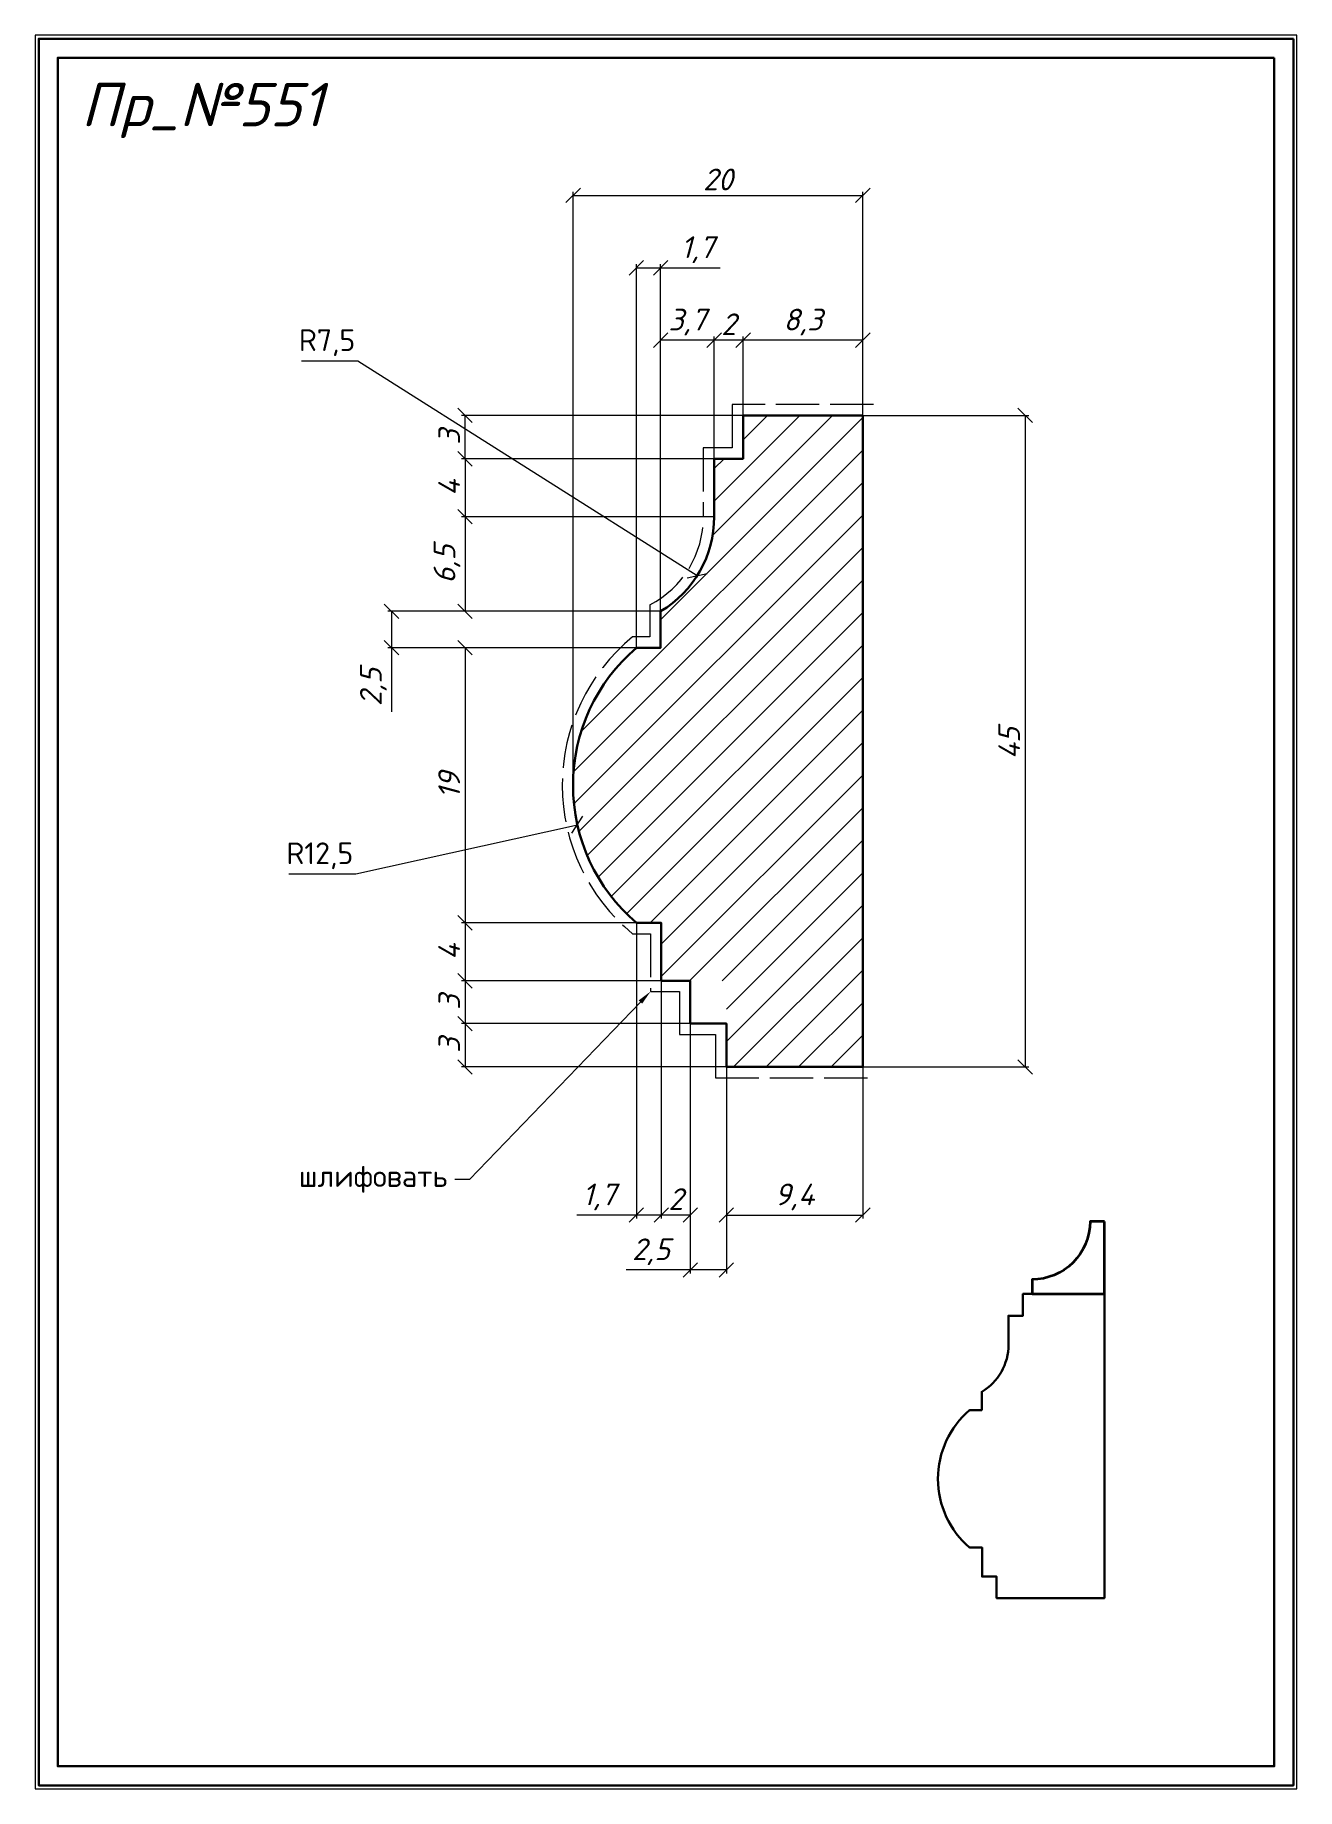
# Model space of a CAD drawing. Header units: millimetres. Extents: x 8705 to 8792, y -1081 to -960.
import ezdxf
from ezdxf import colors
from ezdxf.entities.mleader import LeaderData, LeaderLine
from ezdxf.math import Vec2, Vec3

# ---------------------------------------------------------------- set-up
doc = ezdxf.new("R2010")
doc.units = ezdxf.units.MM
doc.linetypes.add('ACAD_ISO02W100', pattern=[15, 12, -3])
doc.layers.get('0').update_dxf_attribs({"lineweight": 13})
for name, color, linetype, lineweight in [('Пр_№551', 1, 'Continuous', 35), ('профили', 1, 'Continuous', 35), ('служебный слой ЛИНИИ ПУНКТИРНЫЕ', 7, 'ACAD_ISO02W100', 13), ('служебный слой НАДПИСИ', 7, 'Continuous', 13), ('служебный слой РАЗМЕРЫ', 7, 'Continuous', 9), ('служебный слой ШТАМП', 7, 'Continuous', 30), ('служебный слой ШТРИХОВКА', 7, 'Continuous', 5)]:
    doc.layers.add(name, color=color, linetype=linetype, lineweight=lineweight)
doc.styles.add('ЕСКД', font='isocpeur.ttf', dxfattribs={"oblique": 15})
doc.styles.add('ЕСКД профили размеры', font='isocpeur.ttf')
doc.styles.add('ЕСКД профили текст', font='isocpeur.ttf')
doc.dimstyles.new('ЕСКД', dxfattribs={"dimtxt": 3.5, "dimasz": 2.5, "dimexe": 0.25, "dimexo": 0, "dimgap": 0.35, "dimtad": 1, "dimdec": 1, "dimzin": 9, "dimtxsty": 'ЕСКД', "dimblk": 'OBLIQUE', "dimcen": 0, "dimclrd": 256, "dimclre": 256, "dimclrt": 256, "dimadec": 1, "dimazin": 0, "dimtfac": 1, "dimtdec": 1, "dimtmove": 0, "dimatfit": 3, "dimldrblk": 'DOTSMALL', "dimfxl": 1, "dimlwd": -1, "dimlwe": -1, "dimarcsym": 0})
doc.dimstyles.new('ЕСКД профили$4', dxfattribs={"dimtxt": 1.5, "dimasz": 1, "dimexe": 0.3, "dimexo": 0, "dimgap": 0.35, "dimtad": 1, "dimtoh": 1, "dimdec": 1, "dimzin": 9, "dimtxsty": 'ЕСКД профили размеры', "dimblk": 'OBLIQUE', "dimcen": 0, "dimse1": 1, "dimclrd": 256, "dimclre": 256, "dimclrt": 256, "dimadec": 1, "dimazin": 0, "dimtfac": 1, "dimtdec": 1, "dimtofl": 0, "dimtmove": 0, "dimatfit": 3, "dimldrblk": 'DOTSMALL', "dimfxl": 1, "dimlwd": -1, "dimlwe": -1, "dimarcsym": 2})

# ---------------------------------------------------------------- blocks, each defined once
blk = doc.blocks.new('_OBLIQUE')
at = {"color": 0, "linetype": 'ByBlock'}
blk.add_line((-0.5, -0.5), (0.5, 0.5), dxfattribs=at)
blk = doc.blocks.new('*D22')
at = {"layer": 'Defpoints', "color": 0, "transparency": 16777216}
for p in [(8737.69, -989.28), (8744.07, -993.31)]:
    blk.add_point(p, dxfattribs=at)
at = {"layer": 'служебный слой РАЗМЕРЫ', "transparency": 16777216}
for p, q in [((8723.13, -982.51), (8727.01, -982.51)), ((8727.01, -982.51), (8750.45, -997.35))]:
    blk.add_line(p, q, dxfattribs=at)
at = {"layer": 'служебный слой РАЗМЕРЫ', "transparency": 16777216, "rotation": 327.6699815415926}
blk.add_blockref('_OBLIQUE', (8750.45, -997.35), dxfattribs=at)
at = {"layer": 'служебный слой РАЗМЕРЫ', "transparency": 16777216, "insert": (8724.89, -981.26), "char_height": 1.5, "attachment_point": 5, "style": 'ЕСКД профили размеры'}
blk.add_mtext('R7,5', dxfattribs=at)
blk = doc.blocks.new('_DotSmall')
at = {"color": 0, "linetype": 'ByBlock', "lineweight": -3, "const_width": 0.5}
blk.add_lwpolyline([(-0.0625, 0, 1), (0.0625, 0, 1)], format="xyb", close=True, dxfattribs=at)
blk = doc.blocks.new('*D21')
at = {"layer": 'Defpoints', "color": 0, "transparency": 16777216}
for p in [(8747.92, -976.09), (8747.92, -999.81), (8746.25, -1002.33)]:
    blk.add_point(p, dxfattribs=at)
at = {"layer": 'служебный слой РАЗМЕРЫ', "transparency": 16777216}
for p, q in [((8746.25, -1002.33), (8746.25, -975.84)), ((8746.25, -976.09), (8747.92, -976.09)), ((8747.92, -999.81), (8747.92, -975.84)), ((8747.92, -976.09), (8752.04, -976.09))]:
    blk.add_line(p, q, dxfattribs=at)
at = {"layer": 'служебный слой РАЗМЕРЫ', "transparency": 16777216, "rotation": 180}
blk.add_blockref('_OBLIQUE', (8746.25, -976.09), dxfattribs=at)
at = {"layer": 'служебный слой РАЗМЕРЫ', "transparency": 16777216}
blk.add_blockref('_OBLIQUE', (8747.92, -976.09), dxfattribs=at)
at = {"layer": 'служебный слой РАЗМЕРЫ', "transparency": 16777216, "insert": (8750.48, -974.84), "char_height": 1.5, "attachment_point": 5, "style": 'ЕСКД'}
blk.add_mtext('1,7', dxfattribs=at)
blk = doc.blocks.new('*D19')
at = {"layer": 'Defpoints', "color": 0, "transparency": 16777216}
for p in [(8753.62, -981.09), (8753.62, -986.28), (8761.88, -986.28)]:
    blk.add_point(p, dxfattribs=at)
at = {"layer": 'служебный слой РАЗМЕРЫ', "transparency": 16777216}
for p, q in [((8753.62, -986.28), (8753.62, -980.84)), ((8761.88, -981.09), (8753.62, -981.09)), ((8761.88, -986.28), (8761.88, -980.84))]:
    blk.add_line(p, q, dxfattribs=at)
at = {"layer": 'служебный слой РАЗМЕРЫ', "transparency": 16777216, "rotation": 180}
blk.add_blockref('_OBLIQUE', (8753.62, -981.09), dxfattribs=at)
at = {"layer": 'служебный слой РАЗМЕРЫ', "transparency": 16777216}
blk.add_blockref('_OBLIQUE', (8761.88, -981.09), dxfattribs=at)
at = {"layer": 'служебный слой РАЗМЕРЫ', "transparency": 16777216, "insert": (8757.75, -979.84), "char_height": 1.5, "attachment_point": 5, "style": 'ЕСКД'}
blk.add_mtext('8,3', dxfattribs=at)
blk = doc.blocks.new('*D17')
at = {"layer": 'Defpoints', "color": 0, "transparency": 16777216}
for p in [(8747.92, -999.81), (8729.34, -1002.33), (8746.25, -1002.33)]:
    blk.add_point(p, dxfattribs=at)
at = {"layer": 'служебный слой РАЗМЕРЫ', "transparency": 16777216}
for p, q in [((8747.92, -999.81), (8729.09, -999.81)), ((8729.34, -999.81), (8729.34, -1002.33)), ((8746.25, -1002.33), (8729.09, -1002.33)), ((8729.34, -1002.33), (8729.34, -1006.76))]:
    blk.add_line(p, q, dxfattribs=at)
for p, rotation in [((8729.34, -999.81), 90), ((8729.34, -1002.33), 270)]:
    blk.add_blockref('_OBLIQUE', p, dxfattribs=dict(at, rotation=rotation))
at = {"layer": 'служебный слой РАЗМЕРЫ', "transparency": 16777216, "insert": (8728.09, -1005.04), "char_height": 1.5, "attachment_point": 5, "rotation": 90, "style": 'ЕСКД'}
blk.add_mtext('2,5', dxfattribs=at)
blk = doc.blocks.new('*D16')
at = {"layer": 'Defpoints', "color": 0, "transparency": 16777216}
for p in [(8754.38, -1011.83), (8742.18, -1014.55)]:
    blk.add_point(p, dxfattribs=at)
at = {"layer": 'служебный слой РАЗМЕРЫ', "transparency": 16777216}
for p, q in [((8726.88, -1017.95), (8742.18, -1014.55)), ((8722.25, -1017.95), (8726.88, -1017.95))]:
    blk.add_line(p, q, dxfattribs=at)
at = {"layer": 'служебный слой РАЗМЕРЫ', "transparency": 16777216, "rotation": 12.54926760943065}
blk.add_blockref('_OBLIQUE', (8742.18, -1014.55), dxfattribs=at)
at = {"layer": 'служебный слой РАЗМЕРЫ', "transparency": 16777216, "insert": (8724.39, -1016.7), "char_height": 1.5, "attachment_point": 5, "style": 'ЕСКД профили размеры'}
blk.add_mtext('R12,5', dxfattribs=at)
blk = doc.blocks.new('*D15')
at = {"layer": 'Defpoints', "color": 0, "transparency": 16777216}
for p in [(8752.46, -1031.28), (8761.88, -1031.28), (8761.88, -1041.51)]:
    blk.add_point(p, dxfattribs=at)
at = {"layer": 'служебный слой РАЗМЕРЫ', "transparency": 16777216}
for p, q in [((8752.46, -1031.28), (8752.46, -1041.76)), ((8761.88, -1031.28), (8761.88, -1041.76)), ((8752.46, -1041.51), (8761.88, -1041.51))]:
    blk.add_line(p, q, dxfattribs=at)
at = {"layer": 'служебный слой РАЗМЕРЫ', "transparency": 16777216, "rotation": 180}
blk.add_blockref('_OBLIQUE', (8752.46, -1041.51), dxfattribs=at)
at = {"layer": 'служебный слой РАЗМЕРЫ', "transparency": 16777216}
blk.add_blockref('_OBLIQUE', (8761.88, -1041.51), dxfattribs=at)
at = {"layer": 'служебный слой РАЗМЕРЫ', "transparency": 16777216, "insert": (8757.17, -1040.26), "char_height": 1.5, "attachment_point": 5, "style": 'ЕСКД'}
blk.add_mtext('9,4', dxfattribs=at)
blk = doc.blocks.new('*D14')
at = {"layer": 'Defpoints', "color": 0, "transparency": 16777216}
for p in [(8746.25, -1021.33), (8747.97, -1025.33), (8746.25, -1041.51)]:
    blk.add_point(p, dxfattribs=at)
at = {"layer": 'служебный слой РАЗМЕРЫ', "transparency": 16777216}
for p, q in [((8746.25, -1021.33), (8746.25, -1041.76)), ((8747.97, -1025.33), (8747.97, -1041.76)), ((8746.25, -1041.51), (8742.13, -1041.51)), ((8747.97, -1041.51), (8746.25, -1041.51))]:
    blk.add_line(p, q, dxfattribs=at)
at = {"layer": 'служебный слой РАЗМЕРЫ', "transparency": 16777216, "rotation": 180}
blk.add_blockref('_OBLIQUE', (8746.25, -1041.51), dxfattribs=at)
at = {"layer": 'служебный слой РАЗМЕРЫ', "transparency": 16777216}
blk.add_blockref('_OBLIQUE', (8747.97, -1041.51), dxfattribs=at)
at = {"layer": 'служебный слой РАЗМЕРЫ', "transparency": 16777216, "insert": (8743.69, -1040.26), "char_height": 1.5, "attachment_point": 5, "style": 'ЕСКД'}
blk.add_mtext('1,7', dxfattribs=at)
blk = doc.blocks.new('*D13')
at = {"layer": 'Defpoints', "color": 0, "transparency": 16777216}
for p in [(8747.97, -1025.33), (8749.97, -1025.33), (8747.97, -1041.51)]:
    blk.add_point(p, dxfattribs=at)
at = {"layer": 'служебный слой РАЗМЕРЫ', "transparency": 16777216}
for p, q in [((8747.97, -1025.33), (8747.97, -1041.76)), ((8749.97, -1025.33), (8749.97, -1041.76)), ((8749.97, -1041.51), (8747.97, -1041.51))]:
    blk.add_line(p, q, dxfattribs=at)
at = {"layer": 'служебный слой РАЗМЕРЫ', "transparency": 16777216, "rotation": 180}
blk.add_blockref('_OBLIQUE', (8747.97, -1041.51), dxfattribs=at)
at = {"layer": 'служебный слой РАЗМЕРЫ', "transparency": 16777216}
blk.add_blockref('_OBLIQUE', (8749.97, -1041.51), dxfattribs=at)
at = {"layer": 'служебный слой РАЗМЕРЫ', "transparency": 16777216, "insert": (8748.97, -1040.41), "char_height": 1.5, "attachment_point": 5, "style": 'ЕСКД'}
blk.add_mtext('2', dxfattribs=at)
blk = doc.blocks.new('*D12')
at = {"layer": 'Defpoints', "color": 0, "transparency": 16777216}
for p in [(8761.88, -986.28), (8761.88, -1031.28), (8773.09, -1031.28)]:
    blk.add_point(p, dxfattribs=at)
at = {"layer": 'служебный слой РАЗМЕРЫ', "transparency": 16777216}
for p, q in [((8761.88, -986.28), (8773.34, -986.28)), ((8773.09, -986.28), (8773.09, -1031.28)), ((8761.88, -1031.28), (8773.34, -1031.28))]:
    blk.add_line(p, q, dxfattribs=at)
for p, rotation in [((8773.09, -986.28), 90), ((8773.09, -1031.28), 270)]:
    blk.add_blockref('_OBLIQUE', p, dxfattribs=dict(at, rotation=rotation))
at = {"layer": 'служебный слой РАЗМЕРЫ', "transparency": 16777216, "insert": (8771.99, -1008.92), "char_height": 1.5, "attachment_point": 5, "rotation": 90, "style": 'ЕСКД'}
blk.add_mtext('45', dxfattribs=at)
blk = doc.blocks.new('*D11')
at = {"layer": 'Defpoints', "color": 0, "transparency": 16777216}
for p in [(8749.97, -1028.29), (8752.46, -1031.28), (8749.97, -1045.3)]:
    blk.add_point(p, dxfattribs=at)
at = {"layer": 'служебный слой РАЗМЕРЫ', "transparency": 16777216}
for p, q in [((8749.97, -1028.29), (8749.97, -1045.55)), ((8752.46, -1031.28), (8752.46, -1045.55)), ((8749.97, -1045.3), (8745.55, -1045.3)), ((8752.46, -1045.3), (8749.97, -1045.3))]:
    blk.add_line(p, q, dxfattribs=at)
at = {"layer": 'служебный слой РАЗМЕРЫ', "transparency": 16777216, "rotation": 180}
blk.add_blockref('_OBLIQUE', (8749.97, -1045.3), dxfattribs=at)
at = {"layer": 'служебный слой РАЗМЕРЫ', "transparency": 16777216}
blk.add_blockref('_OBLIQUE', (8752.46, -1045.3), dxfattribs=at)
at = {"layer": 'служебный слой РАЗМЕРЫ', "transparency": 16777216, "insert": (8747.26, -1044.05), "char_height": 1.5, "attachment_point": 5, "style": 'ЕСКД'}
blk.add_mtext('2,5', dxfattribs=at)
blk = doc.blocks.new('*D10')
at = {"layer": 'Defpoints', "color": 0, "transparency": 16777216}
for p in [(8747.92, -981.09), (8751.62, -989.28), (8747.92, -999.81)]:
    blk.add_point(p, dxfattribs=at)
at = {"layer": 'служебный слой РАЗМЕРЫ', "transparency": 16777216}
for p, q in [((8747.92, -999.81), (8747.92, -980.84)), ((8751.62, -981.09), (8747.92, -981.09)), ((8751.62, -989.28), (8751.62, -980.84))]:
    blk.add_line(p, q, dxfattribs=at)
at = {"layer": 'служебный слой РАЗМЕРЫ', "transparency": 16777216, "rotation": 180}
blk.add_blockref('_OBLIQUE', (8747.92, -981.09), dxfattribs=at)
at = {"layer": 'служебный слой РАЗМЕРЫ', "transparency": 16777216}
blk.add_blockref('_OBLIQUE', (8751.62, -981.09), dxfattribs=at)
at = {"layer": 'служебный слой РАЗМЕРЫ', "transparency": 16777216, "insert": (8749.77, -979.84), "char_height": 1.5, "attachment_point": 5, "style": 'ЕСКД'}
blk.add_mtext('3,7', dxfattribs=at)
blk = doc.blocks.new('*D9')
at = {"layer": 'Defpoints', "color": 0, "transparency": 16777216}
for p in [(8751.62, -981.09), (8753.62, -986.28), (8751.62, -989.28)]:
    blk.add_point(p, dxfattribs=at)
at = {"layer": 'служебный слой РАЗМЕРЫ', "transparency": 16777216}
for p, q in [((8751.62, -989.28), (8751.62, -980.84)), ((8753.62, -981.09), (8751.62, -981.09)), ((8753.62, -986.28), (8753.62, -980.84))]:
    blk.add_line(p, q, dxfattribs=at)
at = {"layer": 'служебный слой РАЗМЕРЫ', "transparency": 16777216, "rotation": 180}
blk.add_blockref('_OBLIQUE', (8751.62, -981.09), dxfattribs=at)
at = {"layer": 'служебный слой РАЗМЕРЫ', "transparency": 16777216}
blk.add_blockref('_OBLIQUE', (8753.62, -981.09), dxfattribs=at)
at = {"layer": 'служебный слой РАЗМЕРЫ', "transparency": 16777216, "insert": (8752.62, -979.99), "char_height": 1.5, "attachment_point": 5, "style": 'ЕСКД'}
blk.add_mtext('2', dxfattribs=at)
blk = doc.blocks.new('*D8')
at = {"layer": 'Defpoints', "color": 0, "transparency": 16777216}
for p in [(8749.97, -1028.29), (8734.42, -1031.28), (8752.46, -1031.28)]:
    blk.add_point(p, dxfattribs=at)
at = {"layer": 'служебный слой РАЗМЕРЫ', "transparency": 16777216}
for p, q in [((8749.97, -1028.29), (8734.17, -1028.29)), ((8734.42, -1028.29), (8734.42, -1031.28)), ((8752.46, -1031.28), (8734.17, -1031.28))]:
    blk.add_line(p, q, dxfattribs=at)
for p, rotation in [((8734.42, -1028.29), 90), ((8734.42, -1031.28), 270)]:
    blk.add_blockref('_OBLIQUE', p, dxfattribs=dict(at, rotation=rotation))
at = {"layer": 'служебный слой РАЗМЕРЫ', "transparency": 16777216, "insert": (8733.32, -1029.78), "char_height": 1.5, "attachment_point": 5, "rotation": 90, "style": 'ЕСКД'}
blk.add_mtext('3', dxfattribs=at)
blk = doc.blocks.new('*D7')
at = {"layer": 'Defpoints', "color": 0, "transparency": 16777216}
for p in [(8747.97, -1025.33), (8734.42, -1028.29), (8749.97, -1028.29)]:
    blk.add_point(p, dxfattribs=at)
at = {"layer": 'служебный слой РАЗМЕРЫ', "transparency": 16777216}
for p, q in [((8747.97, -1025.33), (8734.17, -1025.33)), ((8734.42, -1025.33), (8734.42, -1028.29)), ((8749.97, -1028.29), (8734.17, -1028.29))]:
    blk.add_line(p, q, dxfattribs=at)
for p, rotation in [((8734.42, -1025.33), 90), ((8734.42, -1028.29), 270)]:
    blk.add_blockref('_OBLIQUE', p, dxfattribs=dict(at, rotation=rotation))
at = {"layer": 'служебный слой РАЗМЕРЫ', "transparency": 16777216, "insert": (8733.32, -1026.81), "char_height": 1.5, "attachment_point": 5, "rotation": 90, "style": 'ЕСКД'}
blk.add_mtext('3', dxfattribs=at)
blk = doc.blocks.new('*D6')
at = {"layer": 'Defpoints', "color": 0, "transparency": 16777216}
for p in [(8746.25, -1021.33), (8734.42, -1025.33), (8747.97, -1025.33)]:
    blk.add_point(p, dxfattribs=at)
at = {"layer": 'служебный слой РАЗМЕРЫ', "transparency": 16777216}
for p, q in [((8746.25, -1021.33), (8734.17, -1021.33)), ((8734.42, -1021.33), (8734.42, -1025.33)), ((8747.97, -1025.33), (8734.17, -1025.33))]:
    blk.add_line(p, q, dxfattribs=at)
for p, rotation in [((8734.42, -1021.33), 90), ((8734.42, -1025.33), 270)]:
    blk.add_blockref('_OBLIQUE', p, dxfattribs=dict(at, rotation=rotation))
at = {"layer": 'служебный слой РАЗМЕРЫ', "transparency": 16777216, "insert": (8733.32, -1023.33), "char_height": 1.5, "attachment_point": 5, "rotation": 90, "style": 'ЕСКД'}
blk.add_mtext('4', dxfattribs=at)
blk = doc.blocks.new('*D5')
at = {"layer": 'Defpoints', "color": 0, "transparency": 16777216}
for p in [(8746.25, -1002.33), (8734.42, -1021.33), (8746.25, -1021.33)]:
    blk.add_point(p, dxfattribs=at)
at = {"layer": 'служебный слой РАЗМЕРЫ', "transparency": 16777216}
for p, q in [((8746.25, -1002.33), (8734.17, -1002.33)), ((8734.42, -1002.33), (8734.42, -1021.33)), ((8746.25, -1021.33), (8734.17, -1021.33))]:
    blk.add_line(p, q, dxfattribs=at)
for p, rotation in [((8734.42, -1002.33), 90), ((8734.42, -1021.33), 270)]:
    blk.add_blockref('_OBLIQUE', p, dxfattribs=dict(at, rotation=rotation))
at = {"layer": 'служебный слой РАЗМЕРЫ', "transparency": 16777216, "insert": (8733.32, -1011.83), "char_height": 1.5, "attachment_point": 5, "rotation": 90, "style": 'ЕСКД'}
blk.add_mtext('19', dxfattribs=at)
blk = doc.blocks.new('*D4')
at = {"layer": 'Defpoints', "color": 0, "transparency": 16777216}
for p in [(8751.62, -993.28), (8734.42, -999.81), (8747.92, -999.81)]:
    blk.add_point(p, dxfattribs=at)
at = {"layer": 'служебный слой РАЗМЕРЫ', "transparency": 16777216}
for p, q in [((8751.62, -993.28), (8734.17, -993.28)), ((8734.42, -993.28), (8734.42, -999.81)), ((8747.92, -999.81), (8734.17, -999.81))]:
    blk.add_line(p, q, dxfattribs=at)
for p, rotation in [((8734.42, -993.28), 90), ((8734.42, -999.81), 270)]:
    blk.add_blockref('_OBLIQUE', p, dxfattribs=dict(at, rotation=rotation))
at = {"layer": 'служебный слой РАЗМЕРЫ', "transparency": 16777216, "insert": (8733.17, -996.55), "char_height": 1.5, "attachment_point": 5, "rotation": 90, "style": 'ЕСКД'}
blk.add_mtext('6,5', dxfattribs=at)
blk = doc.blocks.new('*D3')
at = {"layer": 'Defpoints', "color": 0, "transparency": 16777216}
for p in [(8751.62, -989.28), (8734.42, -993.28), (8751.62, -993.28)]:
    blk.add_point(p, dxfattribs=at)
at = {"layer": 'служебный слой РАЗМЕРЫ', "transparency": 16777216}
for p, q in [((8751.62, -989.28), (8734.17, -989.28)), ((8734.42, -989.28), (8734.42, -993.28)), ((8751.62, -993.28), (8734.17, -993.28))]:
    blk.add_line(p, q, dxfattribs=at)
for p, rotation in [((8734.42, -989.28), 90), ((8734.42, -993.28), 270)]:
    blk.add_blockref('_OBLIQUE', p, dxfattribs=dict(at, rotation=rotation))
at = {"layer": 'служебный слой РАЗМЕРЫ', "transparency": 16777216, "insert": (8733.32, -991.28), "char_height": 1.5, "attachment_point": 5, "rotation": 90, "style": 'ЕСКД'}
blk.add_mtext('4', dxfattribs=at)

msp = doc.modelspace()

# ---------------------------------------------------------------- hatches: boundary and pattern name
at = {"layer": 'служебный слой ШТРИХОВКА'}
h = msp.add_hatch(dxfattribs=at)
h.set_pattern_fill('ANSI31', color=256, scale=0.5, style=0)
h.set_pattern_definition([(45, (8704.7285, -4.1218), (-1.122532, 1.122532), [])])
h.paths.add_polyline_path([(8761.88, -986.28), (8753.62, -986.28), (8753.62, -989.28), (8751.62, -989.28), (8751.62, -993.28, -0.266451), (8747.92, -999.81), (8747.92, -1002.33), (8746.25, -1002.33, 0.460628), (8746.25, -1021.33), (8747.97, -1021.33), (8747.97, -1025.33), (8752.46, -1025.33), (8752.46, -1031.28), (8761.88, -1031.28)])

# ---------------------------------------------------------------- linework, layer by layer
at = {"layer": 'Пр_№551', "lineweight": 30}
msp.add_lwpolyline([(8761.88, -986.28), (8753.62, -986.28), (8753.62, -989.28), (8751.62, -989.28), (8751.62, -993.28, -0.266451), (8747.92, -999.81), (8747.92, -1002.33), (8746.25, -1002.33, 0.460628), (8746.25, -1021.33), (8747.97, -1021.33), (8747.97, -1025.33), (8749.97, -1025.33), (8749.97, -1028.29), (8752.46, -1028.29), (8752.46, -1031.28), (8761.88, -1031.28)], format="xyb", close=True, dxfattribs=at)
at = {"layer": 'профили'}
msp.add_lwpolyline([(8778.57, -1041.96), (8777.57, -1041.96, -0.414214), (8773.57, -1045.96), (8773.57, -1046.96), (8778.57, -1046.96)], format="xyb", close=True, dxfattribs=at)
at = {"layer": 'профили', "lineweight": 30}
msp.add_lwpolyline([(8778.57, -1046.96), (8772.94, -1046.96), (8772.94, -1048.46), (8771.94, -1048.46), (8771.94, -1050.46, -0.266451), (8770.09, -1053.72), (8770.09, -1054.98), (8769.26, -1054.98, 0.460628), (8769.26, -1064.48), (8770.12, -1064.48), (8770.12, -1066.48), (8771.12, -1066.48), (8771.12, -1067.96), (8778.57, -1067.96), (8778.57, -1067.96), (8778.57, -1067.96)], format="xyb", close=True, dxfattribs=at)
at = {"layer": 'служебный слой ЛИНИИ ПУНКТИРНЫЕ', "ltscale": 0.25}
msp.add_lwpolyline([(8762.63, -985.53), (8752.87, -985.53), (8752.87, -988.53), (8750.87, -988.53), (8750.87, -993.28, -0.283146), (8747.17, -999.37), (8747.17, -1001.58), (8745.98, -1001.58, 0.473394), (8745.98, -1022.08), (8747.22, -1022.09), (8747.22, -1026.08), (8749.22, -1026.08), (8749.22, -1029.04), (8751.71, -1029.04), (8751.71, -1032.03), (8762.63, -1032.03)], format="xyb", dxfattribs=at)
at = {"layer": 'служебный слой ШТАМП', "color": 6, "lineweight": 5, "ltscale": 100}
msp.add_lwpolyline([(8791.86, -960.02), (8704.73, -960.02), (8704.73, -1081.15), (8791.86, -1081.15)], close=True, dxfattribs=at)
at = {"layer": 'служебный слой ШТАМП', "ltscale": 100}
for points in [[(8791.61, -960.27), (8704.98, -960.27), (8704.98, -1080.9), (8791.61, -1080.9)], [(8790.29, -961.58), (8706.29, -961.58), (8706.29, -1079.58), (8790.29, -1079.58)]]:
    msp.add_lwpolyline(points, close=True, dxfattribs=at)

# ---------------------------------------------------------------- texts
at = {"layer": 'служебный слой НАДПИСИ', "style": 'ЕСКД', "oblique": 15}
msp.add_text('Пр_№551', height=3, dxfattribs=at).set_placement((8707.9, -966.32))

# ---------------------------------------------------------------- dimensions: what is measured, and where the dimension line sits
at = {"layer": 'служебный слой РАЗМЕРЫ'}
msp.add_linear_dim(base=(8761.88, -971.09), p1=(8741.88, -1011.83), p2=(8761.88, -986.28), dimstyle='ЕСКД', override={"dimtxt": 1.5, "dimasz": 1}, dxfattribs=at).render()
for base, p1, p2, picture, middle in [((8747.92, -976.09), (8746.25, -1002.33), (8747.92, -999.81), '*D21', (8750.48, -974.84)), ((8747.92, -981.09), (8751.62, -989.28), (8747.92, -999.81), '*D10', (8749.77, -979.84)), ((8751.62, -981.09), (8753.62, -986.28), (8751.62, -989.28), '*D9', (8752.62, -979.99)), ((8753.62, -981.09), (8761.88, -986.28), (8753.62, -986.28), '*D19', (8757.75, -979.84)), ((8746.25, -1041.51), (8747.97, -1025.33), (8746.25, -1021.33), '*D14', (8743.69, -1040.26)), ((8747.97, -1041.51), (8749.97, -1025.33), (8747.97, -1025.33), '*D13', (8748.97, -1040.41)), ((8749.97, -1045.3), (8752.46, -1031.28), (8749.97, -1028.29), '*D11', (8747.26, -1044.05)), ((8761.88, -1041.51), (8752.46, -1031.28), (8761.88, -1031.28), '*D15', (8757.17, -1040.26))]:
    dim = msp.add_linear_dim(base=base, p1=p1, p2=p2, dimstyle='ЕСКД', override={"dimtxt": 1.5, "dimasz": 1}, dxfattribs=at)
    dim.commit()
    dim.dimension.update_dxf_attribs({"geometry": picture, "text_midpoint": middle})
for center, mpoint, picture, middle in [((8744.07, -993.31), (8737.69, -989.28), '*D22', (8724.89, -982.51)), ((8754.38, -1011.83), (8742.18, -1014.55), '*D16', (8726.88, -1017.95))]:
    dim = msp.add_radius_dim(center=center, mpoint=mpoint, dimstyle='ЕСКД профили$4', dxfattribs=at)
    dim.commit()
    dim.dimension.update_dxf_attribs({"geometry": picture, "text_midpoint": middle, "dimtype": 132})
msp.add_linear_dim(base=(8734.42, -986.28), p1=(8751.62, -989.28), p2=(8753.62, -986.28), angle=90, dimstyle='ЕСКД', override={"dimtxt": 1.5, "dimasz": 1}, dxfattribs=at).render()
dim = msp.add_linear_dim(base=(8773.09, -1031.28), p1=(8761.88, -986.28), p2=(8761.88, -1031.28), angle=90, dimstyle='ЕСКД', override={"dimtxt": 1.5, "dimasz": 1}, dxfattribs=at)
dim.commit()
dim.dimension.update_dxf_attribs({"geometry": '*D12', "text_midpoint": (8773.09, -1008.92), "dimtype": 128})
for base, p1, p2, picture, middle in [((8734.42, -993.28), (8751.62, -989.28), (8751.62, -993.28), '*D3', (8733.32, -991.28)), ((8734.42, -999.81), (8751.62, -993.28), (8747.92, -999.81), '*D4', (8733.17, -996.55)), ((8729.34, -1002.33), (8747.92, -999.81), (8746.25, -1002.33), '*D17', (8728.09, -1005.04)), ((8734.42, -1021.33), (8746.25, -1002.33), (8746.25, -1021.33), '*D5', (8733.32, -1011.83)), ((8734.42, -1025.33), (8746.25, -1021.33), (8747.97, -1025.33), '*D6', (8733.32, -1023.33)), ((8734.42, -1028.29), (8747.97, -1025.33), (8749.97, -1028.29), '*D7', (8733.32, -1026.81)), ((8734.42, -1031.28), (8749.97, -1028.29), (8752.46, -1031.28), '*D8', (8733.32, -1029.78))]:
    dim = msp.add_linear_dim(base=base, p1=p1, p2=p2, angle=90, dimstyle='ЕСКД', override={"dimtxt": 1.5, "dimasz": 1}, dxfattribs=at)
    dim.commit()
    dim.dimension.update_dxf_attribs({"geometry": picture, "text_midpoint": middle})

# ---------------------------------------------------------------- leaders
ml = msp.add_multileader_mtext('Standard', dxfattribs=at)
ml.set_content('\\A1;шлифовать', color=256, style='ЕСКД профили текст')
ml.set_leader_properties(color=256, linetype='ByLayer', lineweight=-1)
ml.build(insert=Vec2(0, 0))
ml.multileader.update_dxf_attribs({"dogleg_length": 1, "arrow_head_size": 1})
ctx = ml.context
ctx.base_point, ctx.char_height, ctx.arrow_head_size, ctx.landing_gap_size, ctx.plane_origin = Vec3(8722.52, -1039.05), 1.5, 1, 0.5, Vec3(8742.5, -1025.89)
ctx.text_align_type = 2
notes = []
notes.append((ctx, [(0, (1, 1, 0), (8734.72, -1039.05), (-1, 0), 1, [(0, [(8747.22, -1026.08)], 0, [])])]))
ctx.mtext.insert, ctx.mtext.alignment, ctx.mtext.flow_direction = Vec3(8733.22, -1038.07), 3, 5
for ctx, leaders in notes:
    for number, flags, end, landing, length, lines in leaders:
        leader = LeaderData()
        leader.index, (leader.has_last_leader_line, leader.has_dogleg_vector, leader.attachment_direction) = number, flags
        leader.last_leader_point, leader.dogleg_vector, leader.dogleg_length = Vec3(end), Vec3(landing), length
        for number, points, colour, breaks in lines:
            line = LeaderLine()
            line.index, line.vertices, line.color, line.breaks = number, Vec3.list(points), colors.encode_raw_color(colour), breaks
            leader.lines.append(line)
        ctx.leaders.append(leader)

doc.saveas('drawing.dxf')
